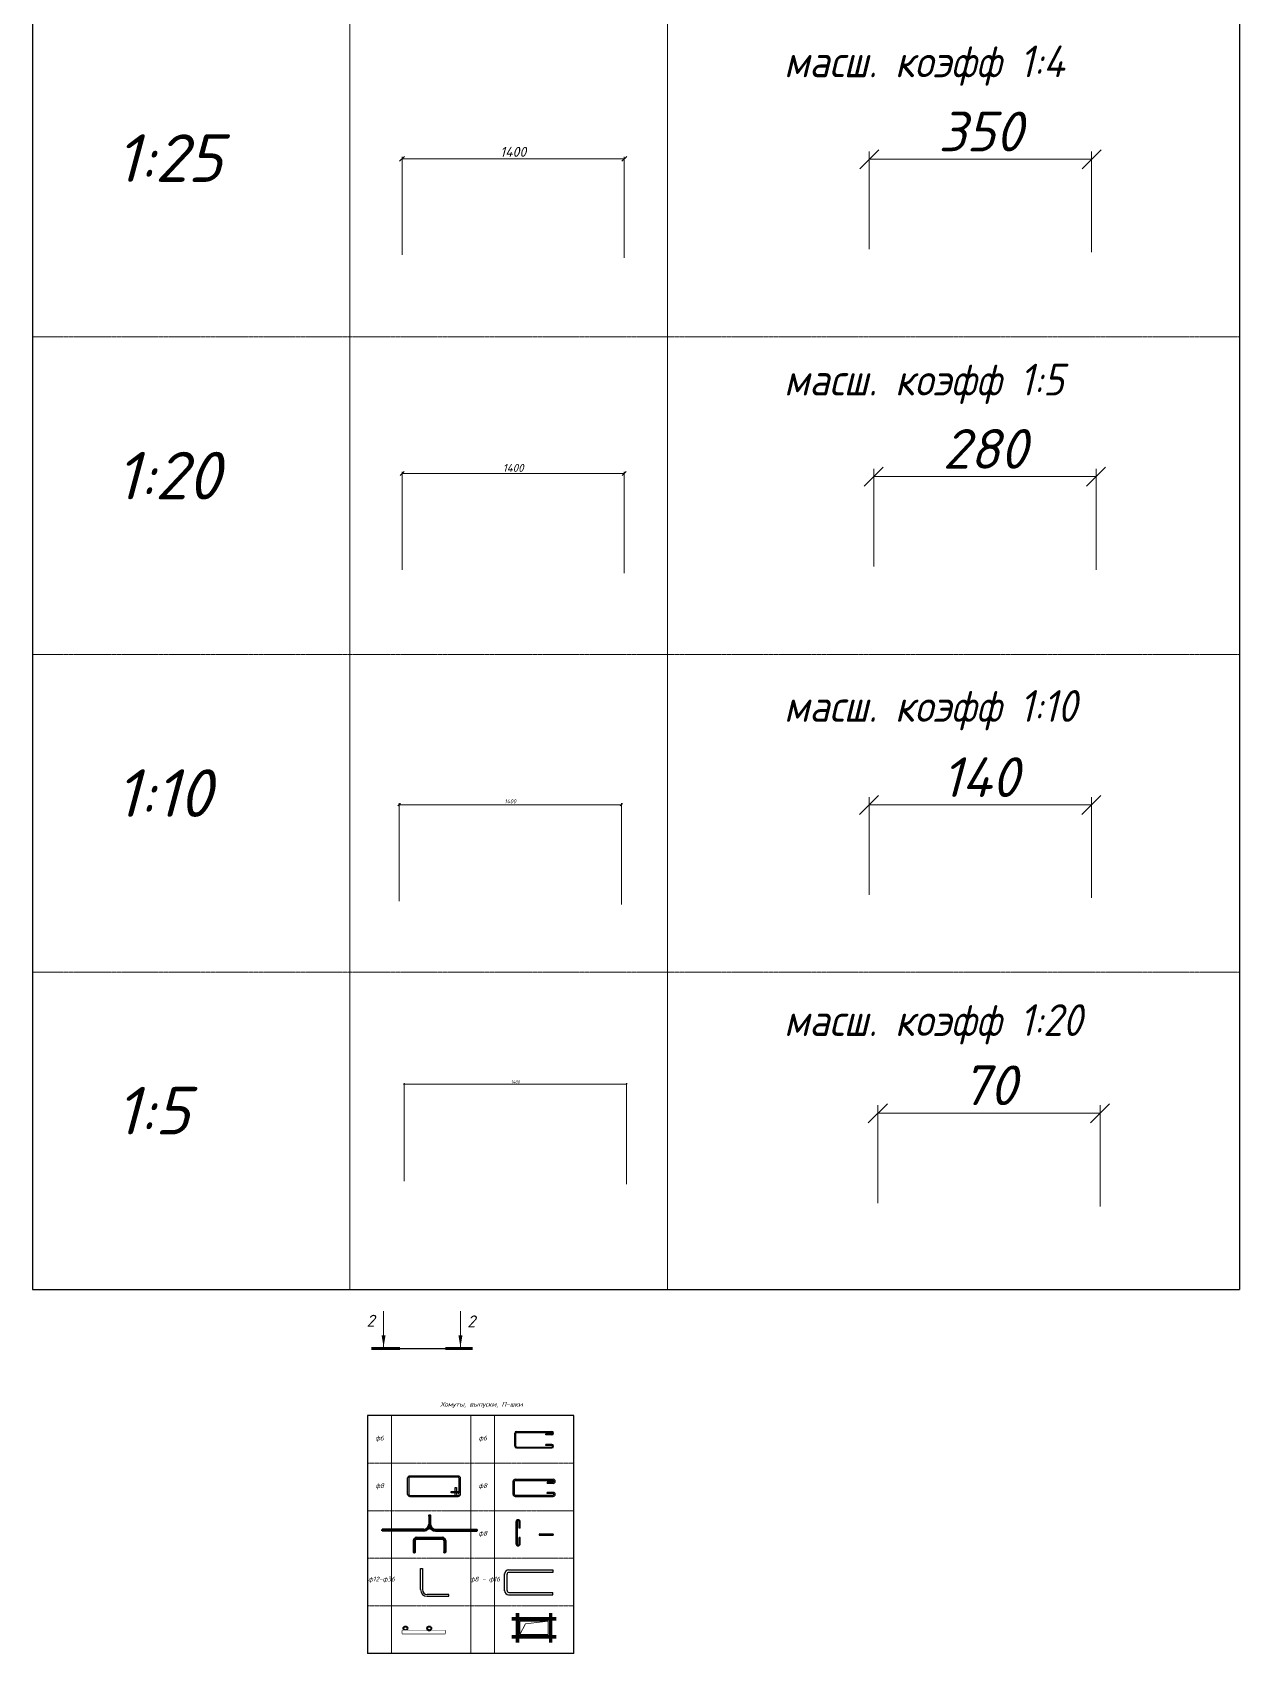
# Model space of a CAD drawing. Header units: millimetres. Extents: x 10124 to 8132345, y -95635 to 1386204.
# Drawn here: x 28329 to 35932, y 38861 to 49072 of the extents above; entities that cross this region are included whole.
import ezdxf
from ezdxf.enums import TextEntityAlignment as Align

# ---------------------------------------------------------------- set-up
doc = ezdxf.new("R2010")
doc.units = ezdxf.units.MM
doc.set_wipeout_variables(frame=1)
doc.linetypes.add('CENTER2', pattern=[1.125, 0.75, -0.125, 0.125, -0.125])
doc.layers.get('DEFPOINTS').update_dxf_attribs({"color": 1})
for name, color, linetype, lineweight in [('013', 7, 'Continuous', 13), ('030', 7, 'Continuous', 30), ('040', 7, 'Continuous', 40), ('обрамления', 230, 'Continuous', 35), ('оси', 1, 'CENTER2', 13), ('Размер', 140, 'Continuous', 13), ('Размеры', 181, 'Continuous', 13), ('Разрезы', 54, 'Continuous', 20), ('РАМКА', 7, 'Continuous', 18), ('ТЕКСТ', 214, 'Continuous', 20)]:
    doc.layers.add(name, color=color, linetype=linetype, lineweight=lineweight)
doc.styles.add('10', font='isocpeui.ttf', dxfattribs={"height": 25})
doc.styles.add('100', font='isocpeui.ttf', dxfattribs={"height": 250})
doc.styles.add('20', font='isocpeui.ttf', dxfattribs={"height": 50})
doc.styles.add('25', font='isocpeui.ttf', dxfattribs={"height": 62.5})
doc.styles.add('5', font='isocpeui.ttf', dxfattribs={"height": 18.75})
doc.dimstyles.new('0.05', dxfattribs={"dimtxt": 250, "dimasz": 120, "dimexe": 50, "dimexo": 50, "dimgap": 50, "dimtad": 1, "dimlfac": 0.05, "dimtxsty": '100', "dimblk": 'OBLIQUE', "dimcen": 2.5, "dimclrt": 1, "dimadec": 0, "dimazin": 0, "dimtfac": 1, "dimtmove": 0, "dimatfit": 3, "dimfxl": 1, "dimlwd": 15, "dimlwe": 15, "dimarcsym": 0})
doc.dimstyles.new('0.1', dxfattribs={"dimtxt": 250, "dimasz": 120, "dimexe": 50, "dimexo": 50, "dimgap": 50, "dimtad": 1, "dimlfac": 0.1, "dimtxsty": '100', "dimblk": 'OBLIQUE', "dimcen": 2.5, "dimclrt": 1, "dimadec": 0, "dimazin": 0, "dimtfac": 1, "dimtmove": 0, "dimatfit": 3, "dimfxl": 1, "dimlwd": 15, "dimlwe": 15, "dimarcsym": 0})
doc.dimstyles.new('0.2', dxfattribs={"dimtxt": 250, "dimasz": 120, "dimexe": 50, "dimexo": 50, "dimgap": 50, "dimtad": 1, "dimlfac": 0.2, "dimtxsty": '100', "dimblk": 'OBLIQUE', "dimcen": 2.5, "dimclrt": 1, "dimadec": 0, "dimazin": 0, "dimtfac": 1, "dimtmove": 0, "dimatfit": 3, "dimfxl": 1, "dimlwd": 15, "dimlwe": 15, "dimarcsym": 0})
doc.dimstyles.new('0.25', dxfattribs={"dimtxt": 250, "dimasz": 120, "dimexe": 50, "dimexo": 50, "dimgap": 50, "dimtad": 1, "dimlfac": 0.25, "dimtxsty": '100', "dimblk": 'OBLIQUE', "dimcen": 2.5, "dimclrt": 1, "dimadec": 0, "dimazin": 0, "dimtfac": 1, "dimtmove": 0, "dimatfit": 3, "dimfxl": 1, "dimlwd": 15, "dimlwe": 15, "dimarcsym": 0})
doc.dimstyles.new('10', dxfattribs={"dimtxt": 37.5, "dimasz": 15, "dimexe": 10, "dimexo": 10, "dimgap": 10, "dimtad": 1, "dimtxsty": '10', "dimblk": 'OBLIQUE', "dimcen": 2.5, "dimadec": 0, "dimazin": 0, "dimtfac": 1, "dimtmove": 0, "dimatfit": 3, "dimfxl": 1, "dimlwd": 15, "dimlwe": 15, "dimarcsym": 0})
doc.dimstyles.new('20', dxfattribs={"dimtxt": 50, "dimasz": 25, "dimexe": 10, "dimexo": 10, "dimgap": 10, "dimtad": 1, "dimtxsty": '20', "dimblk": 'OBLIQUE', "dimcen": 2.5, "dimadec": 0, "dimazin": 0, "dimtfac": 1, "dimtmove": 0, "dimatfit": 3, "dimfxl": 1, "dimlwd": 15, "dimlwe": 15, "dimarcsym": 0})
doc.dimstyles.new('25', dxfattribs={"dimtxt": 62.5, "dimasz": 30, "dimexe": 12.5, "dimexo": 12.5, "dimgap": 12.5, "dimtad": 1, "dimtxsty": '25', "dimblk": 'OBLIQUE', "dimcen": 2.5, "dimadec": 0, "dimazin": 0, "dimtfac": 1, "dimtmove": 0, "dimatfit": 3, "dimfxl": 1, "dimlwd": 15, "dimlwe": 15, "dimarcsym": 0})
doc.dimstyles.new('5', dxfattribs={"dimtxt": 18.75, "dimasz": 7.5, "dimexe": 5, "dimexo": 5, "dimgap": 5, "dimtad": 1, "dimtxsty": '5', "dimblk": 'OBLIQUE', "dimcen": 2.5, "dimadec": 0, "dimazin": 0, "dimtfac": 1, "dimtmove": 0, "dimatfit": 3, "dimfxl": 1, "dimlwd": 15, "dimlwe": 15, "dimarcsym": 0})

# ---------------------------------------------------------------- blocks, each defined once
blk = doc.blocks.new('*U11')
at = {"layer": '030'}
for p, q in [((-40, 40), (787, 40)), ((-40, -40), (787, -40))]:
    blk.add_line(p, q, dxfattribs=at)
for centre, start, end in [((-40, 0), 90, 270), ((787, 0), 270, 90)]:
    blk.add_arc(centre, 40, start, end, dxfattribs=at)
blk = doc.blocks.new('*U10')
at = {"layer": '030'}
for p, q in [((-280, -20), (-280, 1040)), ((-20, 1300), (2765, 1300)), ((2765, 1140), (0, 1140)), ((2765, 1300), (2765, 1140)), ((-120, 0), (-120, 1020)), ((-20, -280), (2765, -280)), ((0, -120), (2765, -120)), ((2765, -280), (2765, -120))]:
    blk.add_line(p, q, dxfattribs=at)
for centre, radius, start, end in [((0, 1020), 280, 90, 180), ((0, 1020), 120, 90, 180), ((0, 0), 280, 180, 270), ((0, 0), 120, 180, 270)]:
    blk.add_arc(centre, radius, start, end, dxfattribs=at)
blk = doc.blocks.new('_OBLIQUE')
at = {"color": 0, "linetype": 'ByBlock'}
blk.add_line((-0.5, -0.5), (0.5, 0.5), dxfattribs=at)
blk = doc.blocks.new('*D37')
at = {"layer": 'DEFPOINTS', "color": 0, "ltscale": 100, "transparency": 16777216}
for p in [(32057, 48276), (30657, 47659), (32057, 47640)]:
    blk.add_point(p, dxfattribs=at)
at = {"layer": 'Размер', "color": 0, "lineweight": 15, "ltscale": 100, "transparency": 16777216}
for p, q in [((30657, 47672), (30657, 48288)), ((30657, 48276), (32057, 48276)), ((32057, 47652), (32057, 48288))]:
    blk.add_line(p, q, dxfattribs=at)
at = {"layer": 'Размер', "color": 0, "lineweight": 15, "ltscale": 100, "transparency": 16777216, "xscale": 30, "yscale": 30, "zscale": 30, "rotation": 180}
blk.add_blockref('_OBLIQUE', (30657, 48276), dxfattribs=at)
at = {"layer": 'Размер', "color": 0, "lineweight": 15, "ltscale": 100, "transparency": 16777216, "xscale": 30, "yscale": 30, "zscale": 30}
blk.add_blockref('_OBLIQUE', (32057, 48276), dxfattribs=at)
at = {"layer": 'Размер', "color": 0, "ltscale": 100, "transparency": 16777216, "insert": (31357, 48320), "char_height": 62.5, "attachment_point": 5, "style": '25'}
blk.add_mtext('1400', dxfattribs=at)
blk = doc.blocks.new('*D38')
at = {"layer": 'DEFPOINTS', "color": 0, "ltscale": 100, "transparency": 16777216}
for p in [(32039, 44207), (30639, 43590), (32039, 43570)]:
    blk.add_point(p, dxfattribs=at)
at = {"layer": 'Размер', "color": 0, "lineweight": 15, "ltscale": 100, "transparency": 16777216}
for p, q in [((30639, 43600), (30639, 44217)), ((32039, 43580), (32039, 44217)), ((30639, 44207), (32039, 44207))]:
    blk.add_line(p, q, dxfattribs=at)
at = {"layer": 'Размер', "color": 0, "lineweight": 15, "ltscale": 100, "transparency": 16777216, "xscale": 15, "yscale": 15, "zscale": 15, "rotation": 180}
blk.add_blockref('_OBLIQUE', (30639, 44207), dxfattribs=at)
at = {"layer": 'Размер', "color": 0, "lineweight": 15, "ltscale": 100, "transparency": 16777216, "xscale": 15, "yscale": 15, "zscale": 15}
blk.add_blockref('_OBLIQUE', (32039, 44207), dxfattribs=at)
at = {"layer": 'Размер', "color": 0, "ltscale": 100, "transparency": 16777216, "insert": (31339, 44229), "char_height": 25, "attachment_point": 5, "style": '10'}
blk.add_mtext('1400', dxfattribs=at)
blk = doc.blocks.new('*D39')
at = {"layer": 'DEFPOINTS', "color": 0, "ltscale": 100, "transparency": 16777216}
for p in [(32071, 42448), (30671, 41832), (32071, 41812)]:
    blk.add_point(p, dxfattribs=at)
at = {"layer": 'Размер', "color": 0, "lineweight": 15, "ltscale": 100, "transparency": 16777216}
for p, q in [((30671, 41837), (30671, 42453)), ((30671, 42448), (32071, 42448)), ((32071, 41817), (32071, 42453))]:
    blk.add_line(p, q, dxfattribs=at)
at = {"layer": 'Размер', "color": 0, "lineweight": 15, "ltscale": 100, "transparency": 16777216, "xscale": 7.5, "yscale": 7.5, "zscale": 7.5, "rotation": 180}
blk.add_blockref('_OBLIQUE', (30671, 42448), dxfattribs=at)
at = {"layer": 'Размер', "color": 0, "lineweight": 15, "ltscale": 100, "transparency": 16777216, "xscale": 7.5, "yscale": 7.5, "zscale": 7.5}
blk.add_blockref('_OBLIQUE', (32071, 42448), dxfattribs=at)
at = {"layer": 'Размер', "color": 0, "ltscale": 100, "transparency": 16777216, "insert": (31371, 42462), "char_height": 18.8, "attachment_point": 5, "style": '5'}
blk.add_mtext('1400', dxfattribs=at)
blk = doc.blocks.new('*D41')
at = {"layer": 'DEFPOINTS', "color": 0, "ltscale": 100, "transparency": 16777216}
for p in [(35000, 48273), (33600, 47656), (35000, 47637)]:
    blk.add_point(p, dxfattribs=at)
at = {"layer": 'Размер', "color": 0, "lineweight": 15, "ltscale": 100, "transparency": 16777216}
for p, q in [((33600, 47706), (33600, 48323)), ((35000, 47687), (35000, 48323)), ((33600, 48273), (35000, 48273))]:
    blk.add_line(p, q, dxfattribs=at)
at = {"layer": 'Размер', "color": 0, "lineweight": 15, "ltscale": 100, "transparency": 16777216, "xscale": 120, "yscale": 120, "zscale": 120, "rotation": 180}
blk.add_blockref('_OBLIQUE', (33600, 48273), dxfattribs=at)
at = {"layer": 'Размер', "color": 0, "lineweight": 15, "ltscale": 100, "transparency": 16777216, "xscale": 120, "yscale": 120, "zscale": 120}
blk.add_blockref('_OBLIQUE', (35000, 48273), dxfattribs=at)
at = {"layer": 'Размер', "color": 1, "ltscale": 100, "transparency": 16777216, "insert": (34300, 48448), "char_height": 250, "attachment_point": 5, "style": '100'}
blk.add_mtext('350', dxfattribs=at)
blk = doc.blocks.new('*D42')
at = {"layer": 'DEFPOINTS', "color": 0, "ltscale": 100, "transparency": 16777216}
for p in [(35028, 46274), (33628, 45657), (35028, 45637)]:
    blk.add_point(p, dxfattribs=at)
at = {"layer": 'Размер', "color": 0, "lineweight": 15, "ltscale": 100, "transparency": 16777216}
for p, q in [((33628, 45707), (33628, 46324)), ((33628, 46274), (35028, 46274)), ((35028, 45687), (35028, 46324))]:
    blk.add_line(p, q, dxfattribs=at)
at = {"layer": 'Размер', "color": 0, "lineweight": 15, "ltscale": 100, "transparency": 16777216, "xscale": 120, "yscale": 120, "zscale": 120, "rotation": 180}
blk.add_blockref('_OBLIQUE', (33628, 46274), dxfattribs=at)
at = {"layer": 'Размер', "color": 0, "lineweight": 15, "ltscale": 100, "transparency": 16777216, "xscale": 120, "yscale": 120, "zscale": 120}
blk.add_blockref('_OBLIQUE', (35028, 46274), dxfattribs=at)
at = {"layer": 'Размер', "color": 1, "ltscale": 100, "transparency": 16777216, "insert": (34328, 46449), "char_height": 250, "attachment_point": 5, "style": '100'}
blk.add_mtext('280', dxfattribs=at)
blk = doc.blocks.new('*D43')
at = {"layer": 'DEFPOINTS', "color": 0, "ltscale": 100, "transparency": 16777216}
for p in [(34999, 44206), (33599, 43590), (34999, 43570)]:
    blk.add_point(p, dxfattribs=at)
at = {"layer": 'Размер', "color": 0, "lineweight": 15, "ltscale": 100, "transparency": 16777216}
for p, q in [((33599, 43640), (33599, 44256)), ((34999, 43620), (34999, 44256)), ((33599, 44206), (34999, 44206))]:
    blk.add_line(p, q, dxfattribs=at)
at = {"layer": 'Размер', "color": 0, "lineweight": 15, "ltscale": 100, "transparency": 16777216, "xscale": 120, "yscale": 120, "zscale": 120, "rotation": 180}
blk.add_blockref('_OBLIQUE', (33599, 44206), dxfattribs=at)
at = {"layer": 'Размер', "color": 0, "lineweight": 15, "ltscale": 100, "transparency": 16777216, "xscale": 120, "yscale": 120, "zscale": 120}
blk.add_blockref('_OBLIQUE', (34999, 44206), dxfattribs=at)
at = {"layer": 'Размер', "color": 1, "ltscale": 100, "transparency": 16777216, "insert": (34299, 44381), "char_height": 250, "attachment_point": 5, "style": '100'}
blk.add_mtext('140', dxfattribs=at)
blk = doc.blocks.new('*D44')
at = {"layer": 'DEFPOINTS', "color": 0, "ltscale": 100, "transparency": 16777216}
for p in [(35054, 42264), (33654, 41647), (35054, 41627)]:
    blk.add_point(p, dxfattribs=at)
at = {"layer": 'Размер', "color": 0, "lineweight": 15, "ltscale": 100, "transparency": 16777216}
for p, q in [((33654, 41697), (33654, 42314)), ((35054, 41677), (35054, 42314)), ((33654, 42264), (35054, 42264))]:
    blk.add_line(p, q, dxfattribs=at)
at = {"layer": 'Размер', "color": 0, "lineweight": 15, "ltscale": 100, "transparency": 16777216, "xscale": 120, "yscale": 120, "zscale": 120, "rotation": 180}
blk.add_blockref('_OBLIQUE', (33654, 42264), dxfattribs=at)
at = {"layer": 'Размер', "color": 0, "lineweight": 15, "ltscale": 100, "transparency": 16777216, "xscale": 120, "yscale": 120, "zscale": 120}
blk.add_blockref('_OBLIQUE', (35054, 42264), dxfattribs=at)
at = {"layer": 'Размер', "color": 1, "ltscale": 100, "transparency": 16777216, "insert": (34354, 42440), "char_height": 250, "attachment_point": 5, "style": '100'}
blk.add_mtext('70', dxfattribs=at)
blk = doc.blocks.new('*U5')
at = {"layer": '030', "color": 0, "linetype": 'ByBlock', "ltscale": 10}
for points in [[(-92, -8), (-100, -8, -2.414214), (-92, 0), (-92, -42), (-84, -42), (-84, 0, 1), (-116, 0), (-116, -300, 0.414214), (-100, -316), (0, -316, 0.414214), (16, -300), (16, 0, 0.414214), (0, 16), (-100, 16)], [(-86, 8), (0, 8, -0.414214), (8, 0), (8, -300, -0.414214), (0, -308), (-100, -308, -0.414214), (-108, -300), (-108, 0)], [(-108, -14, 0.131652), (-100, -16), (-92, -16)]]:
    blk.add_lwpolyline(points, format="xyb", dxfattribs=at)
blk.add_lwpolyline([(-84, -16), (-58, -16), (-58, -8), (-84, -8)], dxfattribs=at)
blk = doc.blocks.new('*U19')
at = {"layer": '030'}
for p, q in [((-130, 0), (-130, 825)), ((-50, 0), (-50, 825)), ((0, 955), (2396, 955)), ((0, 875), (2396, 875)), ((2396, 775), (2021, 775)), ((2021, 775), (2021, 695)), ((2396, 695), (2021, 695)), ((2396, 130), (2021, 130)), ((2021, 50), (2021, 130)), ((2396, 50), (2021, 50)), ((0, -50), (2396, -50)), ((0, -130), (2396, -130))]:
    blk.add_line(p, q, dxfattribs=at)
for centre, radius, start, end in [((0, 825), 130, 90, 180), ((0, 0), 130, 180, 270), ((0, 825), 50, 90, 180), ((0, 0), 50, 180, 270), ((2396, 825), 130, 270, 90), ((2396, 825), 50, 270, 90), ((2396, 0), 130, 270, 90), ((2396, 0), 50, 270, 90)]:
    blk.add_arc(centre, radius, start, end, dxfattribs=at)
blk = doc.blocks.new('*U31')
at = {"layer": '030'}
for p, q in [((-110, 0), (-110, 825)), ((-50, 0), (-50, 825)), ((0, 935), (2224, 935)), ((0, 875), (2224, 875)), ((2224, 775), (1849, 775)), ((1849, 715), (1849, 775)), ((2224, 715), (1849, 715)), ((2224, 110), (1849, 110)), ((1849, 50), (1849, 110)), ((2224, 50), (1849, 50)), ((0, -50), (2224, -50)), ((0, -110), (2224, -110))]:
    blk.add_line(p, q, dxfattribs=at)
for centre, radius, start, end in [((0, 825), 110, 90, 180), ((0, 0), 110, 180, 270), ((0, 825), 50, 90, 180), ((0, 0), 50, 180, 270), ((2224, 825), 110, 270, 90), ((2224, 825), 50, 270, 90), ((2224, 0), 110, 270, 90), ((2224, 0), 50, 270, 90)]:
    blk.add_arc(centre, radius, start, end, dxfattribs=at)
blk = doc.blocks.new('*U8')
at = {"layer": '030', "ltscale": 100}
for p, q in [((-140, 1375), (-140, 0)), ((-60, 1375), (-60, 0)), ((60, 975), (60, 1375)), ((140, 975), (140, 1375)), ((60, 0), (60, 400)), ((140, 0), (140, 400))]:
    blk.add_line(p, q, dxfattribs=at)
at = {"layer": '030', "flags": 128}
for points in [[(140, 975), (60, 975)], [(140, 400), (60, 400)]]:
    blk.add_lwpolyline(points, dxfattribs=at)
at = {"layer": '030', "ltscale": 100}
for centre, radius, start, end in [((0, 1375), 140, 0, 180), ((0, 1375), 60, 0, 180), ((0, 0), 140, 180, 0), ((0, 0), 60, 180, 0)]:
    blk.add_arc(centre, radius, start, end, dxfattribs=at)
blk = doc.blocks.new('*U22')
at = {"layer": '040', "color": 1}
for p, q in [((-4, 78), (-4, 4)), ((4, 78), (4, 4)), ((14, 96), (178, 96)), ((14, 88), (178, 88)), ((188, 78), (188, 4)), ((196, 78), (196, 4))]:
    blk.add_line(p, q, dxfattribs=at)
for centre in [(0, 4), (192, 4)]:
    blk.add_circle(centre, 4, dxfattribs=at)
for centre, radius, start, end in [((14, 78), 18, 90, 180), ((14, 78), 10, 90, 180), ((178, 78), 18, 0, 90), ((178, 78), 10, 0, 90)]:
    blk.add_arc(centre, radius, start, end, dxfattribs=at)
blk = doc.blocks.new('*U24')
blk.add_circle((0, 12.5), 12.5)
at = {"layer": '040', "lineweight": 13}
for p, q in [((-20, 0), (250, 0)), ((250, -20), (250, 0)), ((250, 0), (250, 0)), ((-20, -20), (-20, 0)), ((250, -20), (250, -20))]:
    blk.add_line(p, q, dxfattribs=at)
at = {"layer": '040', "lineweight": -2}
blk.add_line((250, -20), (-20, -20), dxfattribs=at)
at = {"lineweight": -2}
blk.add_wipeout([(-20, 0), (-20, -20), (250, -20), (250, 0)], dxfattribs=at).dxf.layer = '040'
blk.add_circle((150, 12.5), 12.5)
blk = doc.blocks.new('*D45')
at = {"layer": 'DEFPOINTS', "color": 0, "ltscale": 100, "transparency": 16777216}
for p in [(32057, 46294), (30657, 45677), (32057, 45657)]:
    blk.add_point(p, dxfattribs=at)
at = {"layer": 'Размер', "color": 0, "lineweight": 15, "ltscale": 100, "transparency": 16777216}
for p, q in [((30657, 45687), (30657, 46304)), ((30657, 46294), (32057, 46294)), ((32057, 45667), (32057, 46304))]:
    blk.add_line(p, q, dxfattribs=at)
at = {"layer": 'Размер', "color": 0, "lineweight": 15, "ltscale": 100, "transparency": 16777216, "xscale": 25, "yscale": 25, "zscale": 25, "rotation": 180}
blk.add_blockref('_OBLIQUE', (30657, 46294), dxfattribs=at)
at = {"layer": 'Размер', "color": 0, "lineweight": 15, "ltscale": 100, "transparency": 16777216, "xscale": 25, "yscale": 25, "zscale": 25}
blk.add_blockref('_OBLIQUE', (32057, 46294), dxfattribs=at)
at = {"layer": 'Размер', "color": 0, "ltscale": 100, "transparency": 16777216, "insert": (31357, 46329), "char_height": 50, "attachment_point": 5, "style": '20'}
blk.add_mtext('1400', dxfattribs=at)
blk = doc.blocks.new('*U30')
at = {"layer": '013', "ltscale": 25}
for p, q in [((356, -167), (1782, 0)), ((0, -834), (356, -167))]:
    blk.add_line(p, q, dxfattribs=at)
blk.add_lwpolyline([(0, 0), (1782, 0), (1782, -834), (0, -834)], close=True, dxfattribs=at)
at = {"layer": '040', "color": 1, "linetype": 'Continuous', "ltscale": 100}
for p, q in [((-500, 200), (2282, 200)), ((-500, 100), (2282, 100)), ((-200, 500), (-200, -1334)), ((-100, 500), (-100, -1334)), ((1882, 500), (1882, -1334)), ((1982, 500), (1982, -1334)), ((-500, -934), (2282, -934)), ((-500, -1034), (2282, -1034))]:
    blk.add_line(p, q, dxfattribs=at)
blk = doc.blocks.new('*U33')
at = {"layer": '030'}
for p, q in [((0, 420), (0, 1761)), ((0, 1761), (120, 1761)), ((120, 1761), (120, 420)), ((1778, 120), (420, 120)), ((420, 0), (1778, 0)), ((1778, 0), (1778, 120))]:
    blk.add_line(p, q, dxfattribs=at)
for radius in [420, 300]:
    blk.add_arc((420, 420), radius, 180, 270, dxfattribs=at)
blk = doc.blocks.new('*U55')
at = {"layer": 'DEFPOINTS'}
blk.add_line((0, 0), (11.54, 0), dxfattribs=at)
at = {"layer": 'Разрезы', "color": 0, "lineweight": 60}
for p, q in [((-7.07, 0), (0, 0)), ((18.3, 0), (11.54, 0))]:
    blk.add_line(p, q, dxfattribs=at)
at = {"layer": 'Разрезы', "color": 0}
for p, q in [((-4.07, -0.35), (-4.07, -9.4)), ((15.3, -0.35), (15.3, -9.4))]:
    blk.add_line(p, q, dxfattribs=at)
for points in [[(-4.07, -0.35), (-3.57, -3.35), (-4.57, -3.35)], [(15.3, -0.35), (14.79, -3.35), (15.8, -3.35)]]:
    blk.add_solid(points, dxfattribs=at)
at = {"layer": 'Разрезы', "color": 0, "style": '100'}
for tag, p in [('1', (-7.34, -7.02)), ('2', (18.03, -6.87))]:
    blk.add_attdef(tag, text='', height=3, dxfattribs=at).set_placement(p, align=Align.MIDDLE_CENTER)
blk = doc.blocks.new('*U137')
at = {"layer": '040', "color": 1}
for p, q in [((-36, 8), (-300, 8)), ((-300, 0), (-300, 8)), ((-36, 0), (-300, 0)), ((-4, 95), (-4, 40)), ((4, 95), (4, 40)), ((36, 8), (300, 8)), ((36, 0), (300, 0)), ((300, 0), (300, 8))]:
    blk.add_line(p, q, dxfattribs=at)
blk.add_circle((0, 95), 4, dxfattribs=at)
for centre, radius, start, end in [((-36, 40), 32, 270, 0), ((-36, 40), 40, 270, 0), ((36, 40), 40, 205.8419, 270), ((36, 40), 32, 180, 270)]:
    blk.add_arc(centre, radius, start, end, dxfattribs=at)

msp = doc.modelspace()

# ---------------------------------------------------------------- linework, layer by layer
at = {"layer": '013'}
for p, q in [((30329.157, 55153.708), (30329.157, 41153.708)), ((32329.157, 55153.708), (32329.157, 41153.708)), ((30590.115, 40360.602), (30590.115, 38860.602)), ((31090.115, 40360.602), (31090.115, 39760.602)), ((31090.115, 38860.602), (31090.115, 40360.602)), ((31240.115, 40360.602), (31240.115, 38860.602))]:
    msp.add_line(p, q, dxfattribs=at)
at = {"layer": '030'}
for p, q in [((28329.157, 55153.708), (28329.157, 41153.708)), ((35932.265, 55153.708), (35932.265, 41153.708)), ((28329.157, 41153.708), (35932.265, 41153.708)), ((31740.115, 40360.602), (30440.115, 40360.602)), ((30440.115, 40360.602), (30440.115, 39760.602)), ((31740.115, 39760.602), (31740.115, 40360.602)), ((30440.115, 39760.602), (30440.115, 38860.602)), ((31740.115, 38860.602), (31740.115, 39760.602)), ((31740.115, 38860.602), (30440.115, 38860.602))]:
    msp.add_line(p, q, dxfattribs=at)
at = {"layer": 'оси'}
for p, q in [((28329.157, 47153.708), (35932.265, 47153.708)), ((28329.157, 45153.708), (35932.265, 45153.708)), ((28329.157, 43153.708), (35932.265, 43153.708)), ((31740.115, 40060.602), (30440.115, 40060.602)), ((30440.115, 39760.602), (31740.115, 39760.602)), ((31740.115, 39460.602), (30440.115, 39460.602)), ((31740.115, 39160.602), (30440.115, 39160.602))]:
    msp.add_line(p, q, dxfattribs=at)

# ---------------------------------------------------------------- block references
at = {"xscale": 0.1, "yscale": 0.1, "zscale": 0.1}
msp.add_blockref('*U11', (31528.372, 39610.185), dxfattribs=at)
at = {"layer": '013'}
for name, p in [('*U137', (30831.323, 39634.146)), ('*U22', (30733.941, 39495.676))]:
    msp.add_blockref(name, p, dxfattribs=at)
at = {"layer": '013', "xscale": 0.1, "yscale": 0.1, "zscale": 0.1}
for name, p in [('*U33', (30773.524, 39221.309)), ('*U10', (31330.435, 39258.227))]:
    msp.add_blockref(name, p, dxfattribs=at)
at = {"layer": '040', "xscale": 0.1, "yscale": 0.1, "zscale": 0.1}
for name, p in [('*U31', (31378.221, 40166.66)), ('*U19', (31369.607, 39863.238))]:
    msp.add_blockref(name, p, dxfattribs=at)
at = {"layer": '040', "ltscale": 100, "xscale": -1, "rotation": 270}
msp.add_blockref('*U5', (31008.228, 39964.791), dxfattribs=at)
at = {"layer": '040'}
msp.add_blockref('*U24', (30678.565, 39006.718), dxfattribs=at)
at = {"layer": 'обрамления', "ltscale": 25, "xscale": 0.1, "yscale": 0.1, "zscale": 0.1}
msp.add_blockref('*U30', (31398.884, 39064.78), dxfattribs=at)
at = {"layer": 'Размер'}
ref = msp.add_blockref('*U55', (30642.521, 40781.571), dxfattribs=dict(at, xscale=-25, yscale=25, zscale=25, rotation=180))
ref.add_attrib('1', '2', dxfattribs={"layer": 'Разрезы', "color": 0, "height": 75, "style": '100'}).set_placement((30459.088, 40957.138), align=Align.MIDDLE_CENTER)
ref.add_attrib('2', '2', dxfattribs={"layer": 'Разрезы', "color": 0, "height": 75, "style": '100'}).set_placement((31093.187, 40953.225), align=Align.MIDDLE_CENTER)
at = {"layer": 'Размеры', "xscale": 0.1, "yscale": 0.1, "zscale": 0.1}
msp.add_blockref('*U8', (31387.946, 39552.567), dxfattribs=at)

# ---------------------------------------------------------------- texts
at = {"layer": 'РАМКА', "style": '100', "width": 0.9}
for s, p in [('масш. коэфф 1:4', (33062.833, 48789.776)), ('масш. коэфф 1:5', (33062.833, 46785.261)), ('масш. коэфф 1:10', (33062.833, 44729.567)), ('масш. коэфф 1:20', (33062.833, 42750.993))]:
    msp.add_text(s, height=200, dxfattribs=at).set_placement(p)
at = {"layer": 'РАМКА', "style": '100'}
for s, p in [('1:25', (28852.546, 48130.524)), ('1:20', (28852.546, 46130.524)), ('1:10', (28852.546, 44130.524)), ('1:5', (28852.546, 42130.524))]:
    msp.add_text(s, height=300, dxfattribs=at).set_placement(p)
at = {"layer": 'ТЕКСТ', "style": '100'}
for s, p in [('Хомуты, выпуски, П-шки', (30898.685, 40415.846)), ('ф6', (30488.589, 40203.05)), ('ф6', (31138.589, 40203.05)), ('ф8', (30488.589, 39903.05)), ('ф8', (31138.589, 39903.05)), ('ф8', (31138.589, 39603.05)), ('ф12-ф36', (30443.872, 39314.646)), ('ф8 - ф16', (31084.402, 39314.646))]:
    msp.add_text(s, height=30, dxfattribs=at).set_placement(p)

# ---------------------------------------------------------------- dimensions: what is measured, and where the dimension line sits
at = {"layer": 'Размер', "ltscale": 100}
for base, p1, p2, dimstyle, override, picture, middle in [((35000.333, 48272.95), (33600.333, 47656.457), (35000.333, 47636.582), '0.25', {"dimlfac": 0.25, "dimtxsty": '100', "dimtmove": 0, "dimtolj": 0}, '*D41', (34300.333, 48447.95)), ((32057.254, 48275.868), (30657.254, 47659.376), (32057.254, 47639.501), '25', {"dimlfac": 1, "dimtxsty": '25', "dimtmove": 0, "dimtolj": 0}, '*D37', (31357.254, 48319.618)), ((35028.027, 46273.616), (33628.027, 45657.123), (35028.027, 45637.249), '0.2', {"dimlfac": 0.2, "dimtxsty": '100', "dimtmove": 0, "dimtolj": 0}, '*D42', (34328.027, 46448.616)), ((32057.254, 46293.659), (30657.254, 45677.166), (32057.254, 45657.291), '20', {"dimlfac": 1, "dimtxsty": '20', "dimtolj": 0}, '*D45', (31357.254, 46328.659)), ((34998.745, 44206.11), (33598.745, 43589.617), (34998.745, 43569.743), '0.1', {"dimlfac": 0.1, "dimtxsty": '100', "dimtmove": 0, "dimtolj": 0}, '*D43', (34298.745, 44381.11)), ((32038.659, 44206.728), (30638.659, 43590.235), (32038.659, 43570.36), '10', {"dimlfac": 1, "dimtxsty": '10', "dimtmove": 0, "dimtolj": 0}, '*D38', (31338.659, 44229.228)), ((35054.088, 42263.637), (33654.088, 41647.144), (35054.088, 41627.269), '0.05', {"dimlfac": 0.05, "dimtxsty": '100', "dimtmove": 0, "dimtolj": 0}, '*D44', (34354.088, 42440.247)), ((32071.118, 42447.995), (30671.118, 41831.502), (32071.118, 41811.627), '5', {"dimlfac": 1, "dimtxsty": '5', "dimtmove": 0, "dimtolj": 0}, '*D39', (31371.118, 42462.37))]:
    dim = msp.add_linear_dim(base=base, p1=p1, p2=p2, dimstyle=dimstyle, override=override, dxfattribs=at)
    dim.commit()
    dim.dimension.update_dxf_attribs({"geometry": picture, "text_midpoint": middle})

doc.saveas('drawing.dxf')
